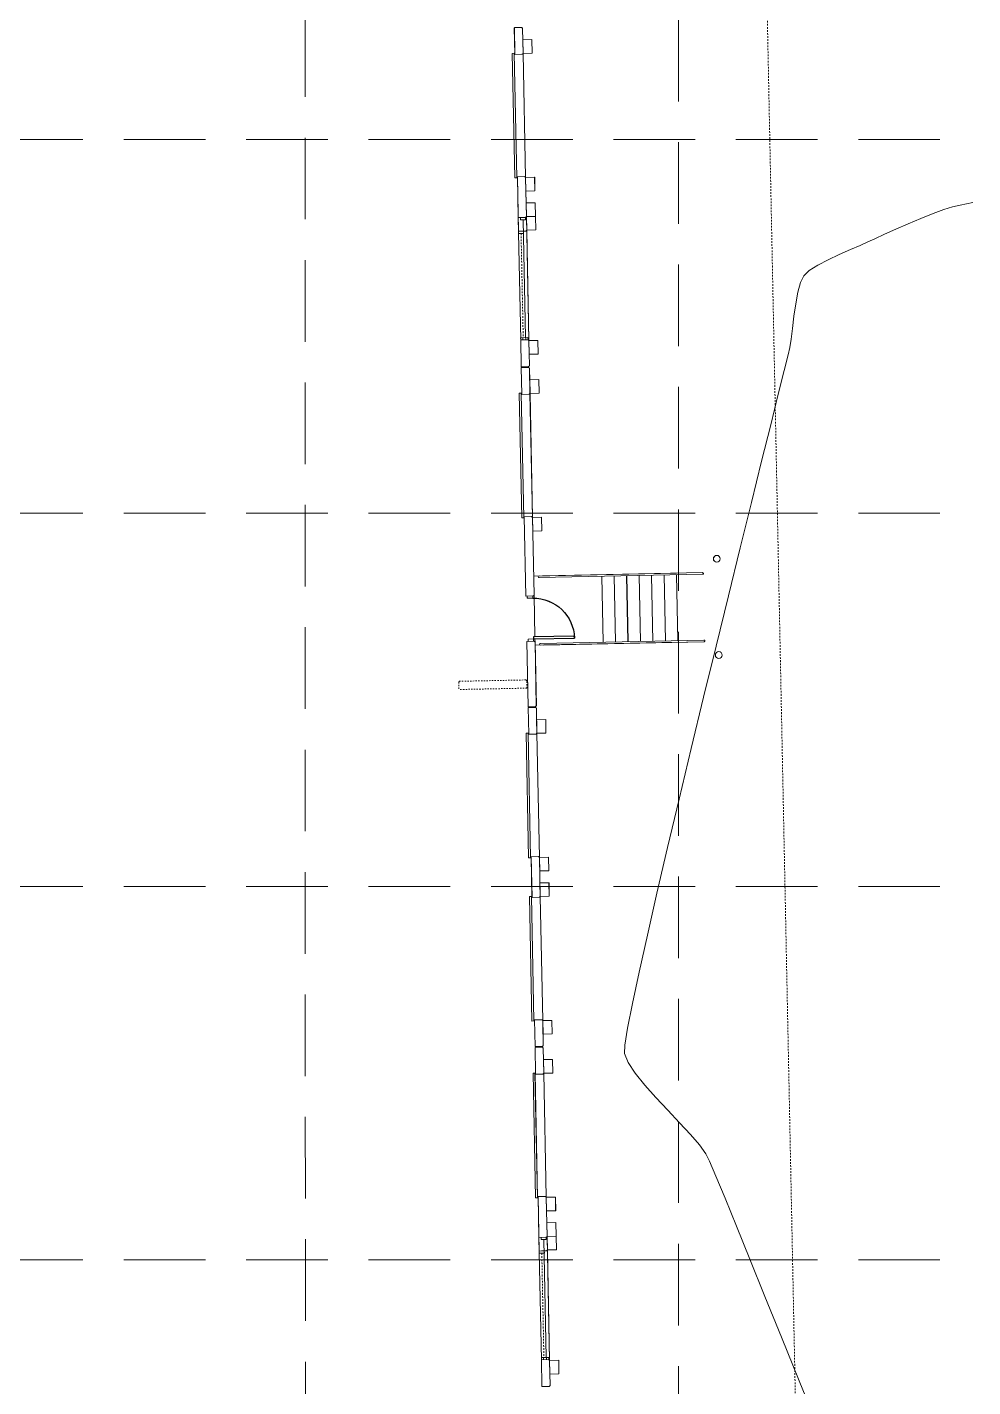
# Model space of a CAD drawing. Extents: x 2140663 to 2528301, y 336313 to 7007653.
# Drawn here: x 2528004.9 to 2528074.4, y 7006297.3 to 7006397.2 of the extents above; entities that cross this region are included whole.
import ezdxf

# ---------------------------------------------------------------- set-up
doc = ezdxf.new("R2010")
doc.units = 0
doc.header["$MEASUREMENT"] = 0
for name, pattern in [('HIDDEN', [0.375, 0.25, -0.125]), ('xdrc002ar$0$HIDDEN2', [0.1875, 0.125, -0.0625]), ('xdrc002pt$0$HIDDEN2', [0.1875, 0.125, -0.0625])]:
    doc.linetypes.add(name, pattern=pattern)
for name, color, linetype in [('1 EXISTING CONTOURS', 43, 'Continuous'), ('GRID', 254, 'HIDDEN'), ('xdrc002ar$0$BASE1$0$ADO', 8, 'Continuous'), ('xdrc002ar$0$BASE1$0$AFL', 1, 'Continuous'), ('xdrc002ar$0$BASE1$0$AFLHR', 7, 'Continuous'), ('xdrc002ar$0$BASE1$0$AFLST', 1, 'Continuous'), ('xdrc002ar$0$BASE1$0$awa', 7, 'Continuous'), ('xdrc002ar$0$BASE1$0$awaWING', 1, 'xdrc002ar$0$HIDDEN2'), ('xdrc002ar$0$WINDOWS', 8, 'Continuous'), ('xdrc002ar$0$XR3$0$BASE1$0$ADO', 3, 'Continuous'), ('xdrc002ar$0$XR3$0$BASE1$0$AFL', 1, 'Continuous'), ('xdrc002ar$0$XR3$0$BASE1$0$AFLHR', 2, 'Continuous'), ('xdrc002ar$0$XR3$0$BASE1$0$AFLST', 2, 'Continuous'), ('xdrc002ar$0$XR3$0$BASE1$0$awa', 4, 'Continuous'), ('xdrc002ar$0$XR3$0$WINDOWS', 2, 'Continuous'), ('xdrc002pt$0$V-ESMT-STRM-N', 2, 'xdrc002pt$0$HIDDEN2')]:
    doc.layers.add(name, color=color, linetype=linetype)

# ---------------------------------------------------------------- blocks, each defined once
blk = doc.blocks.new('xdrc002ar$0$XR3$0$A$C228123AE')
at = {"layer": 'xdrc002ar$0$XR3$0$BASE1$0$ADO', "lineweight": 0}
for points in [[(22.61683327611536, 15.75429074559361), (22.61683327611536, 17.50429074559361), (132.6168332761154, 17.50429074559361), (132.6168332761154, 15.75429074559361)], [(166.6168332761154, 15.75429074559361), (166.6168332761154, 17.50429074559361), (276.6168332761154, 17.50429074559361), (276.6168332761154, 15.75429074559361)]]:
    blk.add_lwpolyline(points, close=True, dxfattribs=at)
at = {"layer": 'xdrc002ar$0$XR3$0$BASE1$0$AFL', "lineweight": 0}
for p, q in [((22.86683327844366, 8.004440076649189), (132.3668332770467, 8.004440076649189)), ((166.866833277978, 8.004440076649189), (276.366833276581, 8.004440076649189))]:
    blk.add_line(p, q, dxfattribs=at)
for points in [[(10.86683327844366, 8.004440078511834), (10.86683327844366, 0.004440078511834145), (22.86683327844366, 0.004440078511834145), (22.86683327844366, 8.004440078511834)], [(132.3668332770467, 8.004440078511834), (132.3668332770467, 0.004440078511834145), (144.3668332770467, 0.004440078511834145), (144.3668332770467, 8.004440078511834)], [(154.866833277978, 8.004440077580512), (154.866833277978, 0.00444007758051157), (166.866833277978, 0.00444007758051157), (166.866833277978, 8.004440077580512)], [(276.366833276581, 8.004440077580512), (276.366833276581, 0.00444007758051157), (288.366833276581, 0.00444007758051157), (288.366833276581, 8.004440077580512)]]:
    blk.add_lwpolyline(points, close=True, dxfattribs=at)
at = {"layer": 'xdrc002ar$0$XR3$0$BASE1$0$awa', "lineweight": 0}
for p, q in [((-0.008166723418980837, 15.25444007758051), (23.61683327611536, 15.25444007664919)), ((-0.008166723418980837, 15.25444007758051), (-0.008166723418980837, 8.754440076649189)), ((23.61683327658102, 8.754440076649189), (23.61683327611536, 15.25444007664919)), ((131.6168332770467, 8.754440078511834), (131.616833276581, 15.25444007851183)), ((131.6168332761154, 15.25444007758051), (167.6168332756497, 15.25444007571787)), ((167.616833276581, 8.754440076649189), (167.6168332756497, 15.25444007851183)), ((275.616833276581, 8.754440077580512), (275.6168332756497, 15.25444007758051)), ((275.6168332761154, 15.25444007664919), (299.241833276581, 15.25444007758051)), ((299.241833276581, 15.25444007758051), (299.241833276581, 8.754440077580512)), ((0.7418332765810192, 8.004440076649189), (-0.008166723418980837, 8.754440076649189)), ((0.7418332765810192, 8.004440076649189), (22.86683327658102, 8.004440076649189)), ((23.61683327658102, 8.754440076649189), (22.86683327658102, 8.004440076649189)), ((131.6168332770467, 8.754440078511834), (132.3668332770467, 8.004440078511834)), ((132.3668332770467, 8.004440078511834), (166.866833277978, 8.004440076649189)), ((166.866833276581, 8.004440076649189), (167.616833276581, 8.754440076649189)), ((276.366833276581, 8.004440077580512), (275.616833276581, 8.754440077580512)), ((276.366833276581, 8.004440077580512), (298.491833276581, 8.004440077580512)), ((299.241833276581, 8.754440077580512), (298.491833276581, 8.004440077580512))]:
    blk.add_line(p, q, dxfattribs=at)
blk = doc.blocks.new('xdrc002ar$0$XR3$0$BASE1$0$36D')
at = {"layer": 'xdrc002ar$0$XR3$0$BASE1$0$ADO'}
blk.add_lwpolyline([(-1.75, 1.000444171950221e-11), (0, 1.000444171950221e-11), (0, -35.99999999999), (-1.75, -35.99999999999)], close=True, dxfattribs=at)
blk.add_arc((0, 1.000444171950221e-11), 36, 180, 270, dxfattribs=at)
blk = doc.blocks.new('xdrc002ar$0$XR3$0$A$C2C35675B')
at = {"layer": 'xdrc002ar$0$XR3$0$BASE1$0$ADO', "lineweight": 0}
for points in [[(59.6332012093626, 170.7809842955321), (59.6332012093626, 166.0309842955321), (57.63320120889693, 166.0309842955321), (57.6332012093626, 170.7809842955321)], [(97.6332012093626, 170.7809842955321), (97.63320120889693, 166.0309842955321), (95.6332012093626, 166.0309842955321), (95.6332012093626, 170.7809842955321)], [(166.6244176290929, 172.5308349635452), (166.6244176290929, 174.2808349635452), (276.6244176290929, 174.2808349635452), (276.6244176290929, 172.5308349635452)]]:
    blk.add_lwpolyline(points, close=True, dxfattribs=at)
at = {"layer": 'xdrc002ar$0$XR3$0$BASE1$0$AFL', "lineweight": 0}
blk.add_line((166.8744176309556, 164.7809842946008), (276.3744176295586, 164.7809842946008), dxfattribs=at)
for points in [[(154.8744176309556, 164.7809842955321), (154.8744176309556, 156.7809842955321), (166.8744176309556, 156.7809842955321), (166.8744176309556, 164.7809842955321)], [(276.3744176295586, 164.7809842955321), (276.3744176295586, 156.7809842955321), (288.3744176295586, 156.7809842955321), (288.3744176295586, 164.7809842955321)]]:
    blk.add_lwpolyline(points, close=True, dxfattribs=at)
at = {"layer": 'xdrc002ar$0$XR3$0$BASE1$0$AFLHR', "lineweight": 0}
for p, q in [((54.13320120843127, 38.78098429553211), (54.13320120843127, 164.7809842955321)), ((54.13320120843127, 15.78098429646343), (54.13320120843127, 157.0340611664578)), ((55.63320120843127, 15.78098429646343), (55.63320120796561, 160.0691040679812)), ((113.6332012093626, 15.78098429646343), (113.6332012093626, 160.069068627432)), ((115.1332012093626, 38.78098429553211), (115.1332012093626, 164.7809842955321)), ((115.1332012093626, 15.78098429646343), (115.1332012093626, 157.0340611655265))]:
    blk.add_line(p, q, dxfattribs=at)
for centre, start, end in [((54.88320120889693, 160.069068627432), 0, 180), ((114.3832012093626, 160.069068627432), 0, 180), ((54.88320120982826, 15.78098429553211), 180, 0), ((114.3832012093626, 15.78098429646343), 180, 0)]:
    blk.add_arc(centre, 0.75, start, end, dxfattribs=at)
at = {"layer": 'xdrc002ar$0$XR3$0$BASE1$0$AFLST', "lineweight": 0}
for p, q in [((56.88320120982826, 164.7809842964634), (59.63320120843127, 164.7809842964634)), ((61.38320120843127, 164.7809842964634), (98.38320121075958, 164.7809842927381)), ((113.6332012093626, 104.7809842936695), (55.63320120843127, 104.7809842918068)), ((113.6332012093626, 93.78098429460078), (55.63320120843127, 93.78098429553211)), ((113.6332012093626, 82.78098429646343), (55.63320120843127, 82.78098429739475)), ((113.6332012093626, 71.78098429739475), (55.63320120843127, 71.78098429832608)), ((113.6332012093626, 60.7809842992574), (55.63320120843127, 60.78098430018872)), ((113.6332012093626, 49.78098430112004), (55.63320120843127, 49.78098430205137)), ((113.6332012093626, 38.78098430298269), (55.63320120843127, 38.78098430298269))]:
    blk.add_line(p, q, dxfattribs=at)
for centre in [(42.13320120843127, 2.998648459091783), (127.1332012098283, 2.998648459091783)]:
    blk.add_circle(centre, 3, dxfattribs=at)
at = {"layer": 'xdrc002ar$0$XR3$0$BASE1$0$awa', "lineweight": 0}
for p, q in [((-0.0005823704414069653, 172.0309842955321), (57.6332012093626, 172.0309842983261)), ((-0.0005823704414069653, 172.0309842955321), (-0.0005823704414069653, 165.5309842946008)), ((57.63320120889693, 165.5309842955321), (57.6332012093626, 172.0309842936695)), ((97.63320120982826, 172.0309842973948), (167.6244176286273, 172.0309842936695)), ((97.63320120889693, 165.5309842946008), (97.6332012093626, 172.0309842946008)), ((167.6244176295586, 165.5309842946008), (167.6244176286273, 172.0309842964634)), ((275.6244176295586, 165.5309842955321), (275.6244176286273, 172.0309842955321)), ((275.6244176290929, 172.0309842946008), (299.2494176295586, 172.0309842955321)), ((299.2494176295586, 172.0309842955321), (299.2494176295586, 165.5309842955321)), ((0.749417629558593, 164.7809842946008), (-0.0005823704414069653, 165.5309842946008)), ((0.7494176286272705, 164.7809842955321), (56.8832012093626, 164.7809842946008)), ((56.88320120889693, 164.7809842955321), (57.63320120889693, 165.5309842955321)), ((98.38320120889693, 164.7809842946008), (97.63320120889693, 165.5309842946008)), ((98.38320120517164, 164.7809842983261), (166.8744176309556, 164.7809842946008)), ((166.8744176295586, 164.7809842946008), (167.6244176295586, 165.5309842946008)), ((276.3744176295586, 164.7809842955321), (275.6244176295586, 165.5309842955321)), ((276.3744176295586, 164.7809842955321), (298.4994176295586, 164.7809842955321)), ((299.2494176295586, 165.5309842955321), (298.4994176295586, 164.7809842955321))]:
    blk.add_line(p, q, dxfattribs=at)
at = {"layer": 'xdrc002ar$0$XR3$0$BASE1$0$ADO', "lineweight": 0, "extrusion": (0, 0, -1), "zscale": -1}
blk.add_blockref('xdrc002ar$0$XR3$0$BASE1$0$36D', (-59.63320120843127, 166.0309842955321), dxfattribs=at)
blk = doc.blocks.new('xdrc002ar$0$XR3$0$A$C65600574')
at = {"layer": 'xdrc002ar$0$XR3$0$BASE1$0$awa', "lineweight": 0}
blk.add_line((107.9999999990687, -6.499690967611969), (107.9999999897555, -1.999690865166485), dxfattribs=at)
at = {"layer": 'xdrc002ar$0$XR3$0$WINDOWS', "linetype": 'Continuous', "lineweight": 0}
for p, q in [((9.313225746154785e-09, -1.999690865166485), (2.000000009313226, -1.999690867960453)), ((4.656612873077393e-09, -6.499690865166485), (2.000000004656613, -6.499690867960453)), ((2.000000004656613, -6.49969086702913), (2.000000009313226, -1.999690867960453)), ((2.000000007916242, -4.248930997215211), (105.9999999920838, -4.248931059613824)), ((107.9999999897555, -1.999690865166485), (105.9999999897555, -1.999690867960453)), ((105.9999999944121, -6.49969086702913), (105.9999999897555, -1.999690867960453)), ((107.9999999944121, -6.499690865166485), (105.9999999944121, -6.499690867960453))]:
    blk.add_line(p, q, dxfattribs=at)
blk = doc.blocks.new('xdrc002ar$0$BASE1$0$36D')
at = {"layer": 'xdrc002ar$0$BASE1$0$ADO'}
blk.add_lwpolyline([(-1.75, 1.000444171950221e-11), (0, 1.000444171950221e-11), (0, -35.99999999999), (-1.75, -35.99999999999)], close=True, dxfattribs=at)
blk.add_arc((0, 1.000444171950221e-11), 36, 180, 270, dxfattribs=at)

msp = doc.modelspace()

# ---------------------------------------------------------------- linework, layer by layer
at = {"layer": '1 EXISTING CONTOURS', "color": 43, "lineweight": 0, "extrusion": (-0.3733980299672009, 0.9276712301330754, 0), "elevation": 5555643.542372321}
msp.add_lwpolyline([(-4961388.947862099, 605), (-4961387.990834925, 605)], dxfattribs=at)
at = {"layer": '1 EXISTING CONTOURS', "color": 43, "lineweight": 0, "extrusion": (0.3473378533755367, -0.9377400575919077, 0), "elevation": -5692071.597348195}
msp.add_lwpolyline([(4804256.912497223, 605.0000000000007), (4804256.070666248, 605.0000000000007)], dxfattribs=at)
at = {"layer": '1 EXISTING CONTOURS', "color": 43, "lineweight": 0, "elevation": 605}
for points in [[(2528072.857324938, 7006384.028513053), (2528072.223928682, 7006383.830565924)], [(2528073.440033691, 7006384.16664323), (2528072.857324938, 7006384.028513053)], [(2528074.358608739, 7006384.363157001), (2528073.440033691, 7006384.16664323)], [(2528067.164286305, 7006381.691889769), (2528066.649056439, 7006381.452281383)], [(2528064.54503231, 7006380.532536878), (2528063.720818493, 7006380.146129616)], [(2528066.084529783, 7006381.201254436), (2528065.35806224, 7006380.889459043)], [(2528063.720818493, 7006380.146129616), (2528062.960799289, 7006379.74587893)], [(2528061.213677636, 7006375.984223552), (2528061.105536392, 7006375.092845209)], [(2528060.902603325, 7006373.684880806), (2528060.777579047, 7006373.163272082)], [(2528060.777579047, 7006373.163272082), (2528060.490141131, 7006371.996260658)], [(2528060.058889075, 7006370.255033023), (2528059.502422374, 7006368.010775658)], [(2528058.839340529, 7006365.334675053), (2528058.088243037, 7006362.297917695)], [(2528057.267729396, 7006358.971690069), (2528056.396399103, 7006355.427178661)], [(2528056.396399103, 7006355.427178661), (2528055.492851657, 7006351.735569959)], [(2528053.663503296, 7006344.195806614), (2528052.774901376, 7006340.490024945)], [(2528052.774901376, 7006340.490024945), (2528051.928480295, 7006336.921891926)], [(2528051.928480295, 7006336.921891926), (2528051.142839549, 7006333.562594044)], [(2528049.828297057, 7006327.755249636), (2528049.336594306, 7006325.449576084)], [(2528051.93847512, 7006317.603661052), (2528052.804113458, 7006316.690065923)], [(2528054.7359576, 7006314.405203092), (2528055.000785763, 7006313.856933358)], [(2528055.000785763, 7006313.856933358), (2528055.478110097, 7006312.74889988)], [(2528056.146388066, 7006311.141166153), (2528056.98407713, 7006309.093795674)], [(2528056.98407713, 7006309.093795674), (2528057.969634753, 7006306.666851935)], [(2528057.969634753, 7006306.666851935), (2528059.081518398, 7006303.920398431)], [(2528061.598093601, 7006297.709216113), (2528062.959700085, 7006294.364614288)]]:
    msp.add_lwpolyline(points, dxfattribs=at)
at = {"layer": '1 EXISTING CONTOURS', "color": 43, "lineweight": 0, "extrusion": (0.4007310899763114, -0.9161957179153357, 0), "elevation": -5406141.814835954}
msp.add_lwpolyline([(5123881.970165377, 605), (5123880.975095043, 605)], dxfattribs=at)
at = {"layer": '1 EXISTING CONTOURS', "color": 43, "lineweight": 0, "extrusion": (0.3895993300467884, -0.9209844526522115, 0), "elevation": -5467835.387547039}
msp.add_lwpolyline([(5057995.862018137, 605), (5057994.85379255, 605)], dxfattribs=at)
at = {"layer": '1 EXISTING CONTOURS', "color": 43, "lineweight": 0, "extrusion": (0.4063090464979112, -0.9137357160218477, 0), "elevation": -5374804.623361235}
msp.add_lwpolyline([(5156740.957003638, 605.0000000000003), (5156740.33918095, 605.0000000000003)], dxfattribs=at)
at = {"layer": '1 EXISTING CONTOURS', "color": 43, "lineweight": 0, "extrusion": (0.4156164056169532, -0.9095399954823562, 0), "elevation": -5321878.18441017}
msp.add_lwpolyline([(5211346.147480275, 605.0000000000007), (5211345.372347714, 605.0000000000007)], dxfattribs=at)
at = {"layer": '1 EXISTING CONTOURS', "color": 43, "lineweight": 0, "extrusion": (0.4089892330793706, -0.9125392085960736, 0), "elevation": -5359645.759182987}
msp.add_lwpolyline([(5172496.776715341, 605.0000000000007), (5172495.859314937, 605.0000000000007)], dxfattribs=at)
at = {"layer": '1 EXISTING CONTOURS', "color": 43, "lineweight": 0, "extrusion": (0.4019732502608325, -0.9156514107861913, 0), "elevation": -5399187.897086491}
msp.add_lwpolyline([(5131204.310370623, 605.0000000000007), (5131203.422445459, 605.0000000000007)], dxfattribs=at)
at = {"layer": '1 EXISTING CONTOURS', "color": 43, "lineweight": 0, "extrusion": (0.5403681599342015, -0.8414286967588669, 0), "elevation": -4529284.248247705}
msp.add_lwpolyline([(5913209.253510565, 605), (5913208.51613841, 605)], dxfattribs=at)
at = {"layer": '1 EXISTING CONTOURS', "color": 43, "lineweight": 0, "extrusion": (0.9649859699547852, -0.2623015016930369, 0), "elevation": 601760.4694480582}
msp.add_lwpolyline([(7424171.297100674, 605), (7424170.554725673, 605)], dxfattribs=at)
at = {"layer": '1 EXISTING CONTOURS', "color": 43, "lineweight": 0, "extrusion": (0.8986707585968281, -0.4386238338747702, 0), "elevation": -801269.4670487992}
msp.add_lwpolyline([(7405296.118904723, 605.0000000000003), (7405295.561451904, 605.0000000000003)], dxfattribs=at)
at = {"layer": '1 EXISTING CONTOURS', "color": 43, "lineweight": 0, "extrusion": (0.6847646809824232, -0.7287642497262337, 0), "elevation": -3374870.986429013}
msp.add_lwpolyline([(6640082.573410989, 605), (6640082.016997203, 605)], dxfattribs=at)
at = {"layer": '1 EXISTING CONTOURS', "color": 43, "lineweight": 0, "extrusion": (0.9838160931749709, -0.1791811787268322, 0), "elevation": 1231736.560244395}
msp.add_lwpolyline([(7345968.223073345, 605), (7345967.35578212, 605)], dxfattribs=at)
at = {"layer": '1 EXISTING CONTOURS', "color": 43, "lineweight": 0, "extrusion": (0.9905024423326092, -0.1374951334889208, 0), "elevation": 1540708.205289652}
msp.add_lwpolyline([(7287429.558644967, 605), (7287428.638316737, 605)], dxfattribs=at)
at = {"layer": '1 EXISTING CONTOURS', "color": 43, "lineweight": 0, "extrusion": (0.992103517643057, -0.1254217296973396, 0), "elevation": 1629346.632566246}
msp.add_lwpolyline([(7268123.172175377, 605), (7268122.373238567, 605)], dxfattribs=at)
at = {"layer": '1 EXISTING CONTOURS', "color": 43, "lineweight": 0, "extrusion": (0.9863489263781811, -0.164668744552844, 0), "elevation": 1339819.39854404}
msp.add_lwpolyline([(7327022.400723984, 605.0000000000007), (7327021.776871345, 605.0000000000007)], dxfattribs=at)
at = {"layer": '1 EXISTING CONTOURS', "color": 43, "lineweight": 0, "extrusion": (0.9706720344399162, -0.2404075738330099, 0), "elevation": 769532.7261598958}
msp.add_lwpolyline([(7408654.248591109, 605), (7408652.454753876, 605)], dxfattribs=at)
at = {"layer": '1 EXISTING CONTOURS', "color": 43, "lineweight": 0, "extrusion": (0.9706476009115621, -0.2405062054181329, 0), "elevation": 768779.9069533099}
msp.add_lwpolyline([(7408728.298761767, 605.0000000000007), (7408725.541735836, 605.0000000000007)], dxfattribs=at)
at = {"layer": '1 EXISTING CONTOURS', "color": 43, "lineweight": 0, "extrusion": (0.9708962107518226, -0.2395006220195522, 0), "elevation": 776453.8899900354}
msp.add_lwpolyline([(7407922.09083849, 605), (7407918.664903166, 605)], dxfattribs=at)
at = {"layer": '1 EXISTING CONTOURS', "color": 43, "lineweight": 0, "extrusion": (0.9716236734192283, -0.2365321061744577, 0), "elevation": 799091.4319587555}
msp.add_lwpolyline([(7405503.500831778, 605.0000000000007), (7405499.623281637, 605.0000000000007)], dxfattribs=at)
at = {"layer": '1 EXISTING CONTOURS', "color": 43, "lineweight": 0, "extrusion": (0.9719856446172607, -0.2350402234894457, 0), "elevation": 810459.1641209114}
msp.add_lwpolyline([(7404264.158601236, 605.0000000000007), (7404260.277634623, 605.0000000000007)], dxfattribs=at)
at = {"layer": '1 EXISTING CONTOURS', "color": 43, "lineweight": 0, "extrusion": (0.9746914030407526, -0.2235546215993963, 0), "elevation": 897771.4669881973}
msp.add_lwpolyline([(7394170.606917719, 605.0000000000007), (7394167.447685732, 605.0000000000007)], dxfattribs=at)
at = {"layer": '1 EXISTING CONTOURS', "color": 43, "lineweight": 0, "extrusion": (0.9760319337491983, -0.2176273519156099, 0), "elevation": 942688.806499287}
msp.add_lwpolyline([(7388575.212140325, 605), (7388572.417079985, 605)], dxfattribs=at)
at = {"layer": '1 EXISTING CONTOURS', "color": 43, "lineweight": 0, "extrusion": (0.9811896141965974, -0.1930464736604442, 0), "elevation": 1127949.331884843}
msp.add_lwpolyline([(7362564.774474514, 605.0000000000003), (7362562.92764242, 605.0000000000003)], dxfattribs=at)
at = {"layer": '1 EXISTING CONTOURS', "color": 43, "lineweight": 0, "extrusion": (0.9870456801282868, -0.160439475628936, 0), "elevation": 1371208.934446209}
msp.add_lwpolyline([(7321160.332685581, 605.0000000000007), (7321159.068990368, 605.0000000000007)], dxfattribs=at)
at = {"layer": '1 EXISTING CONTOURS', "color": 43, "lineweight": 0, "extrusion": (0.9987685222084217, -0.04961289192947361, 0), "elevation": 2177331.625831991}
msp.add_lwpolyline([(7123118.070516371, 605.0000000000007), (7123117.458391707, 605.0000000000007)], dxfattribs=at)
at = {"layer": '1 EXISTING CONTOURS', "color": 43, "lineweight": 0, "extrusion": (0.9227873282031812, 0.3853096766337882, 0), "elevation": 5032454.927746112}
msp.add_lwpolyline([(5491263.309576113, 605.0000000000007), (5491262.584473498, 605.0000000000007)], dxfattribs=at)
at = {"layer": '1 EXISTING CONTOURS', "color": 43, "lineweight": 0, "extrusion": (0.8335310460239319, 0.552472619515438, 0), "elevation": 5978007.925954517}
msp.add_lwpolyline([(4443308.295477555, 605), (4443307.352345993, 605)], dxfattribs=at)
at = {"layer": '1 EXISTING CONTOURS', "color": 43, "lineweight": 0, "extrusion": (0.7785717196118166, 0.6275556369125362, 0), "elevation": 6365123.696435319}
msp.add_lwpolyline([(3868431.118588592, 605.0000000000007), (3868430.002333861, 605.0000000000007)], dxfattribs=at)
at = {"layer": '1 EXISTING CONTOURS', "color": 43, "lineweight": 0, "extrusion": (0.7466902160531736, 0.6651719486346858, 0), "elevation": 6548077.550084042}
msp.add_lwpolyline([(3549962.077538934, 605.0000000000007), (3549960.848139815, 605.0000000000007)], dxfattribs=at)
at = {"layer": '1 EXISTING CONTOURS', "color": 43, "lineweight": 0, "extrusion": (0.730205614641402, 0.6832274587179386, 0), "elevation": 6632906.290899713}
msp.add_lwpolyline([(3388819.228194862, 605), (3388817.95072288, 605)], dxfattribs=at)
at = {"layer": '1 EXISTING CONTOURS', "color": 43, "lineweight": 0, "extrusion": (0.7338976226281521, 0.6792600970914946, 0), "elevation": 6614443.29796524}
msp.add_lwpolyline([(3424713.769044792, 605.0000000000007), (3424712.596791314, 605.0000000000007)], dxfattribs=at)
at = {"layer": '1 EXISTING CONTOURS', "color": 43, "lineweight": 0, "extrusion": (0.7582209037288438, 0.651997746275718, 0), "elevation": 6484925.216248037}
msp.add_lwpolyline([(3664049.870333202, 605.0000000000007), (3664048.850875756, 605.0000000000007)], dxfattribs=at)
at = {"layer": '1 EXISTING CONTOURS', "color": 43, "lineweight": 0, "extrusion": (0.8104941876758408, 0.5857466788157479, 0), "elevation": 6152899.063206661}
msp.add_lwpolyline([(4197778.240917945, 605), (4197777.436995034, 605)], dxfattribs=at)
at = {"layer": '1 EXISTING CONTOURS', "color": 43, "lineweight": 0, "extrusion": (0.9234051057503768, 0.3838267977540591, 0), "elevation": 5023629.922580754}
msp.add_lwpolyline([(5499329.5261105, 605), (5499327.785017977, 605)], dxfattribs=at)
at = {"layer": '1 EXISTING CONTOURS', "color": 43, "lineweight": 0, "extrusion": (0.9269475198389239, 0.3751910119718594, 0), "elevation": 4972080.353696441}
msp.add_lwpolyline([(5545970.99713152, 605.0000000000007), (5545967.754337608, 605.0000000000007)], dxfattribs=at)
at = {"layer": '1 EXISTING CONTOURS', "color": 43, "lineweight": 0, "extrusion": (0.9266920288676358, 0.3758216114504127, 0), "elevation": 4975852.626818653}
msp.add_lwpolyline([(5542583.514206041, 605), (5542580.055362708, 605)], dxfattribs=at)
at = {"layer": 'GRID', "color": 253, "linetype": 'HIDDEN', "lineweight": 0, "ltscale": 24}
for p, q in [((2528025.314863435, 7006032.117452909), (2528025.21406728, 7007624.562990395)), ((2528052.75125109, 7006031.787906426), (2528052.67153935, 7007624.562990395)), ((2527228.947377252, 7006388.976747248), (2528272.331315909, 7006388.976747248)), ((2527228.947377252, 7006361.51927518), (2528272.331315909, 7006361.51927518)), ((2527228.947377252, 7006334.061803108), (2528272.331315909, 7006334.061803108)), ((2527228.947377252, 7006306.604331039), (2528272.331315909, 7006306.604331039))]:
    msp.add_line(p, q, dxfattribs=at)
at = {"layer": 'xdrc002ar$0$BASE1$0$ADO', "color": 7, "lineweight": 0}
for points in [[(2528040.843666757, 7006386.156761513), (2528040.697863525, 7006386.153801523), (2528040.511806996, 7006395.318576125), (2528040.657610228, 7006395.321536115)], [(2528042.365948345, 7006311.172197859), (2528042.220145113, 7006311.169237869), (2528042.034088584, 7006320.334012472), (2528042.179891815, 7006320.336972463)]]:
    msp.add_lwpolyline(points, close=True, dxfattribs=at)
at = {"layer": 'xdrc002ar$0$BASE1$0$ADO', "lineweight": 0}
for points in [[(2528041.351094462, 7006361.161877626), (2528041.205291229, 7006361.158917636), (2528041.019234711, 7006370.323692305), (2528041.165037944, 7006370.326652295)], [(2528041.613578577, 7006355.416755975), (2528042.00933021, 7006355.424790234), (2528042.012713056, 7006355.258157968), (2528041.616961422, 7006355.250123709)], [(2528041.677852646, 7006352.250742908), (2528042.07360428, 7006352.258777167), (2528042.076987125, 7006352.0921449), (2528041.681235492, 7006352.084110641)], [(2528041.858522352, 7006336.166993614), (2528041.712719118, 7006336.164033623), (2528041.5266626, 7006345.328808293), (2528041.672465834, 7006345.331768284)], [(2528042.102087248, 7006324.169470411), (2528041.956284015, 7006324.16651042), (2528041.770227497, 7006333.331285089), (2528041.91603073, 7006333.33424508)]]:
    msp.add_lwpolyline(points, close=True, dxfattribs=at)
at = {"layer": 'xdrc002ar$0$BASE1$0$AFL', "color": 7, "lineweight": 0}
for p, q in [((2528041.949952656, 7006396.327140335), (2528041.283423595, 7006396.313608951)), ((2528041.283423595, 7006396.313608951), (2528041.303720671, 7006395.313815357)), ((2528041.970249732, 7006395.327346741), (2528041.949952656, 7006396.327140335)), ((2528041.303720671, 7006395.313815357), (2528041.970249732, 7006395.327346741)), ((2528041.488931488, 7006386.190698822), (2528041.303720671, 7006395.313815357)), ((2528042.15546055, 7006386.204230205), (2528041.488931488, 7006386.190698822)), ((2528041.488931488, 7006386.190698822), (2528041.509228564, 7006385.190905229)), ((2528042.175757626, 7006385.204436613), (2528042.15546055, 7006386.204230205)), ((2528041.509228564, 7006385.190905229), (2528042.175757626, 7006385.204436613)), ((2528042.213814643, 7006383.329823624), (2528041.547285581, 7006383.316292241)), ((2528041.547285581, 7006383.316292241), (2528041.567582657, 7006382.316498648)), ((2528042.234111719, 7006382.330030032), (2528042.213814643, 7006383.329823624)), ((2528041.567582657, 7006382.316498648), (2528042.234111719, 7006382.330030032)), ((2528042.39902546, 7006374.206707089), (2528041.732496399, 7006374.193175705)), ((2528041.732496399, 7006374.193175705), (2528041.752793475, 7006373.193382112)), ((2528042.419322536, 7006373.206913496), (2528042.39902546, 7006374.206707089)), ((2528041.752793475, 7006373.193382112), (2528042.419322536, 7006373.206913496)), ((2528041.996359198, 7006361.195814934), (2528041.811148392, 7006370.318931537)), ((2528042.503787088, 7006336.200930922), (2528042.318576281, 7006345.324047524)), ((2528042.747351984, 7006324.203407719), (2528042.562141178, 7006333.326524321)), ((2528043.472234244, 7006321.342576682), (2528042.805705182, 7006321.329045298)), ((2528042.805705182, 7006321.329045298), (2528042.826002258, 7006320.329251706)), ((2528043.49253132, 7006320.342783089), (2528043.472234244, 7006321.342576682)), ((2528042.826002258, 7006320.329251706), (2528043.49253132, 7006320.342783089)), ((2528043.011213076, 7006311.20613517), (2528042.826002258, 7006320.329251706)), ((2528043.677742138, 7006311.219666554), (2528043.011213076, 7006311.20613517)), ((2528043.011213076, 7006311.20613517), (2528043.031510151, 7006310.206341575)), ((2528043.698039213, 7006310.219872959), (2528043.677742138, 7006311.219666554)), ((2528043.031510151, 7006310.206341575), (2528043.698039213, 7006310.219872959)), ((2528043.736096231, 7006308.345259973), (2528043.069567169, 7006308.331728589)), ((2528043.069567169, 7006308.331728589), (2528043.089864245, 7006307.331934996)), ((2528043.756393306, 7006307.34546638), (2528043.736096231, 7006308.345259973)), ((2528043.089864245, 7006307.331934996), (2528043.756393306, 7006307.34546638)), ((2528043.921307048, 7006299.222143437), (2528043.254777986, 7006299.208612053)), ((2528043.254777986, 7006299.208612053), (2528043.275075062, 7006298.208818458)), ((2528043.941604124, 7006298.222349842), (2528043.921307048, 7006299.222143437)), ((2528043.275075062, 7006298.208818458), (2528043.941604124, 7006298.222349842))]:
    msp.add_line(p, q, dxfattribs=at)
for points in [[(2528041.811148392, 7006370.318931537), (2528042.477677458, 7006370.33246292), (2528042.457380384, 7006371.33225652), (2528041.790851317, 7006371.318725137)], [(2528042.016656273, 7006360.196021333), (2528042.68318534, 7006360.209552716), (2528042.662888265, 7006361.209346317), (2528041.996359198, 7006361.195814934)], [(2528042.318576281, 7006345.324047524), (2528042.985105348, 7006345.337578908), (2528042.964808274, 7006346.337372508), (2528042.298279207, 7006346.323841125)], [(2528042.524084162, 7006335.201137322), (2528043.190613229, 7006335.214668705), (2528043.170316155, 7006336.214462305), (2528042.503787088, 7006336.200930922)], [(2528042.562141177, 7006333.326524321), (2528043.228670244, 7006333.340055704), (2528043.208373169, 7006334.339849304), (2528042.541844103, 7006334.326317921)], [(2528042.767649059, 7006323.203614119), (2528043.434178126, 7006323.217145502), (2528043.413881051, 7006324.216939102), (2528042.747351984, 7006324.203407719)]]:
    msp.add_lwpolyline(points, close=True, dxfattribs=at)
at = {"layer": 'xdrc002ar$0$BASE1$0$AFLHR', "lineweight": 0}
for p, q in [((2528052.581708279, 7006357.098056131), (2528042.083875476, 7006356.884936847)), ((2528054.50051648, 7006357.011984657), (2528042.478991204, 7006356.767932489)), ((2528054.497979346, 7006357.136958857), (2528042.729319157, 7006356.89804017)), ((2528052.684885075, 7006352.015771996), (2528042.187052272, 7006351.802652712)), ((2528054.598619008, 7006352.179648923), (2528042.577090779, 7006351.935596693)), ((2528054.601156143, 7006352.054674722), (2528042.832495953, 7006351.815756035))]:
    msp.add_line(p, q, dxfattribs=at)
for centre, start, end in [((2528042.477722637, 7006356.830419589), 91.16301703732765, 271.1630170373276), ((2528054.499247913, 7006357.074471757), 271.1630170373276, 91.16301703732765), ((2528042.578362299, 7006351.873109654), 91.16301703732765, 271.1630170373276), ((2528054.599887575, 7006352.117161823), 271.1630170373276, 91.16301703732765)]:
    msp.add_arc(centre, 0.06249997545074071, start, end, dxfattribs=at)
at = {"layer": 'xdrc002ar$0$BASE1$0$AFLST', "color": 7, "lineweight": 0}
for p, q in [((2528047.085380612, 7006356.86144802), (2528047.18348314, 7006352.029112285)), ((2528048.001858079, 7006356.880053672), (2528048.099960607, 7006352.047717937)), ((2528048.918335545, 7006356.898659323), (2528049.016438073, 7006352.066323589)), ((2528049.834813012, 7006356.917264976), (2528049.93291554, 7006352.084929241)), ((2528050.751290479, 7006356.935870627), (2528050.849393007, 7006352.103534892)), ((2528051.667767946, 7006356.954476279), (2528051.765870473, 7006352.122140544)), ((2528052.584245413, 7006356.973081931), (2528052.68234794, 7006352.140746196)), ((2528042.174789456, 7006352.406694679), (2528042.11220681, 7006355.489391613)), ((2528042.182400859, 7006352.031772078), (2528042.177749446, 7006352.260891445))]:
    msp.add_line(p, q, dxfattribs=at)
for centre in [(2528055.542657069, 7006358.158372793), (2528055.686428015, 7006351.076501457)]:
    msp.add_circle(centre, 0.2499999018029629, dxfattribs=at)
at = {"layer": 'xdrc002ar$0$BASE1$0$awa', "color": 7, "lineweight": 0}
for p, q in [((2528040.660987407, 7006397.207409078), (2528041.202542271, 7006397.218403327)), ((2528040.700947276, 7006395.239065442), (2528040.660987407, 7006397.207409078)), ((2528041.202542271, 7006397.218403327), (2528041.266297937, 7006397.157184795)), ((2528041.303720671, 7006395.313815357), (2528041.266297937, 7006397.157184795)), ((2528041.242502138, 7006395.250059691), (2528040.700947276, 7006395.239065442)), ((2528041.303720671, 7006395.313815357), (2528041.242502138, 7006395.250059691)), ((2528041.425175821, 7006386.251917354), (2528040.883620959, 7006386.240923105)), ((2528040.964809262, 7006382.241748733), (2528040.883620959, 7006386.240923105)), ((2528041.488931488, 7006386.190698822), (2528041.425175821, 7006386.251917354)), ((2528041.567582657, 7006382.316498648), (2528041.488931488, 7006386.190698822)), ((2528041.506364125, 7006382.252742982), (2528040.964809262, 7006382.241748733)), ((2528041.506338377, 7006382.252742459), (2528041.131415771, 7006382.245131054)), ((2528041.506364125, 7006382.252742982), (2528041.567582657, 7006382.316498648)), ((2528041.668740732, 7006374.254394237), (2528041.127185869, 7006374.243399988)), ((2528041.167145737, 7006372.275056351), (2528041.127185869, 7006374.243399988)), ((2528041.668740732, 7006374.254394237), (2528041.732496399, 7006374.193175705)), ((2528041.769919132, 7006372.349806268), (2528041.732496399, 7006374.193175705)), ((2528041.167145737, 7006372.275056351), (2528041.7087006, 7006372.2860506)), ((2528041.769919132, 7006372.349806268), (2528041.7087006, 7006372.2860506)), ((2528042.183268995, 7006322.222845425), (2528042.724823858, 7006322.233839675)), ((2528042.223228863, 7006320.254501788), (2528042.183268995, 7006322.222845425)), ((2528042.724823858, 7006322.233839675), (2528042.788579524, 7006322.172621142)), ((2528042.826002258, 7006320.329251706), (2528042.788579524, 7006322.172621142)), ((2528042.764783726, 7006320.265496039), (2528042.223228863, 7006320.254501788)), ((2528042.826002258, 7006320.329251706), (2528042.764783726, 7006320.265496039)), ((2528042.947457409, 7006311.2673537), (2528042.405902546, 7006311.256359451)), ((2528042.48709085, 7006307.257185079), (2528042.405902546, 7006311.256359451)), ((2528043.011213076, 7006311.206135169), (2528042.947457409, 7006311.2673537)), ((2528043.089864245, 7006307.331934996), (2528043.011213076, 7006311.20613517)), ((2528043.028645712, 7006307.268179328), (2528042.48709085, 7006307.257185079)), ((2528043.028619965, 7006307.268178806), (2528042.653697359, 7006307.260567402)), ((2528043.028645712, 7006307.268179328), (2528043.089864245, 7006307.331934996)), ((2528043.19102232, 7006299.269830585), (2528042.649467457, 7006299.258836335)), ((2528042.689427325, 7006297.290492699), (2528042.649467457, 7006299.258836335)), ((2528043.19102232, 7006299.269830585), (2528043.254777986, 7006299.208612052)), ((2528043.29220072, 7006297.365242614), (2528043.254777986, 7006299.208612052)), ((2528042.689427325, 7006297.290492699), (2528043.230982188, 7006297.301486949)), ((2528043.29220072, 7006297.365242614), (2528043.230982188, 7006297.301486949))]:
    msp.add_line(p, q, dxfattribs=at)
at = {"layer": 'xdrc002ar$0$BASE1$0$awa', "lineweight": 0}
for p, q in [((2528041.168415126, 7006372.212525271), (2528041.709969993, 7006372.22351952)), ((2528041.208374992, 7006370.244181621), (2528041.168415126, 7006372.212525271)), ((2528041.709969993, 7006372.22351952), (2528041.77372566, 7006372.162300987)), ((2528041.811148392, 7006370.318931537), (2528041.77372566, 7006372.162300987)), ((2528041.749929859, 7006370.255175869), (2528041.208374992, 7006370.24418162)), ((2528041.811148392, 7006370.318931537), (2528041.749929859, 7006370.255175869)), ((2528041.932603531, 7006361.257033466), (2528041.391048664, 7006361.246039217)), ((2528041.50943341, 7006355.414641697), (2528041.391048664, 7006361.246039218)), ((2528041.996359198, 7006361.195814934), (2528041.932603531, 7006361.257033466)), ((2528042.112206809, 7006355.489391613), (2528041.996359198, 7006361.195814934)), ((2528042.050988276, 7006355.425635945), (2528041.50943341, 7006355.414641697)), ((2528042.11220681, 7006355.489391613), (2528042.050988276, 7006355.425635945)), ((2528042.118645192, 7006352.092990611), (2528041.577090325, 7006352.081996363)), ((2528041.674573426, 7006347.280172364), (2528041.577090325, 7006352.081996363)), ((2528042.182400859, 7006352.031772078), (2528042.118645192, 7006352.092990611)), ((2528042.277346826, 7006347.35492228), (2528042.182400859, 7006352.031772078)), ((2528041.674573426, 7006347.280172364), (2528042.216128293, 7006347.291166613)), ((2528041.675843016, 7006347.21764126), (2528042.217397883, 7006347.228635509)), ((2528041.715802881, 7006345.249297609), (2528041.675843016, 7006347.21764126)), ((2528042.277346826, 7006347.35492228), (2528042.216128293, 7006347.291166613)), ((2528042.217397883, 7006347.228635509), (2528042.28115355, 7006347.167416975)), ((2528042.318576281, 7006345.324047524), (2528042.28115355, 7006347.167416975)), ((2528042.257357748, 7006345.260291858), (2528041.715802881, 7006345.249297609)), ((2528042.318576281, 7006345.324047524), (2528042.257357748, 7006345.260291858)), ((2528042.44003142, 7006336.262149455), (2528041.898476554, 7006336.251155206)), ((2528041.959367778, 7006333.251774405), (2528041.898476554, 7006336.251155206)), ((2528042.503787088, 7006336.200930922), (2528042.44003142, 7006336.262149455)), ((2528042.562141177, 7006333.326524321), (2528042.503787088, 7006336.200930922)), ((2528042.500922645, 7006333.262768654), (2528041.959367778, 7006333.251774405)), ((2528042.500922645, 7006333.262768654), (2528042.562141177, 7006333.326524321)), ((2528042.683596317, 7006324.264626252), (2528042.14204145, 7006324.253632003)), ((2528042.182001316, 7006322.285288353), (2528042.14204145, 7006324.253632003)), ((2528042.683596317, 7006324.264626252), (2528042.747351984, 7006324.203407719)), ((2528042.784774716, 7006322.360038268), (2528042.747351984, 7006324.203407719)), ((2528042.182001316, 7006322.285288353), (2528042.723556183, 7006322.296282601)), ((2528042.784774716, 7006322.360038268), (2528042.723556183, 7006322.296282601))]:
    msp.add_line(p, q, dxfattribs=at)
at = {"layer": 'xdrc002ar$0$BASE1$0$awaWING', "color": 7, "lineweight": 0, "ltscale": 0.5}
for p, q in [((2528036.574412885, 7006349.083978282), (2528036.63563105, 7006349.147734298)), ((2528036.574412885, 7006349.083978282), (2528036.585410259, 7006348.54242348)), ((2528041.584377639, 7006348.643937699), (2528036.585410259, 7006348.54242348)), ((2528041.509624245, 7006349.246710659), (2528036.63563105, 7006349.147734298)), ((2528041.509624245, 7006349.246710659), (2528041.573380265, 7006349.185492499)), ((2528041.584377639, 7006348.643937699), (2528041.573380265, 7006349.185492499))]:
    msp.add_line(p, q, dxfattribs=at)
at = {"layer": 'xdrc002ar$0$WINDOWS', "color": 7, "linetype": 'Continuous', "lineweight": 0}
for p, q in [((2528040.964771032, 7006382.241748359), (2528040.968153879, 7006382.075116095)), ((2528041.343076476, 7006382.082727498), (2528040.968153879, 7006382.075116095)), ((2528041.33969363, 7006382.249359764), (2528041.343076476, 7006382.082727498)), ((2528041.732496399, 7006374.193175705), (2528041.567582657, 7006382.316498648)), ((2528041.498687391, 7006374.417643285), (2528041.123764794, 7006374.410031883)), ((2528041.502070237, 7006374.251011021), (2528041.498687391, 7006374.417643285)), ((2528041.127147639, 7006374.243399617), (2528041.123764794, 7006374.410031883)), ((2528042.487052619, 7006307.257184708), (2528042.490435467, 7006307.090552441)), ((2528042.865358064, 7006307.098163845), (2528042.490435467, 7006307.090552441)), ((2528042.861975217, 7006307.264796111), (2528042.865358064, 7006307.098163845)), ((2528043.254777986, 7006299.208612053), (2528043.089864245, 7006307.331934996)), ((2528043.020968979, 7006299.433079633), (2528042.646046381, 7006299.42546823)), ((2528042.649429226, 7006299.258835965), (2528042.646046381, 7006299.42546823)), ((2528043.024351824, 7006299.266447367), (2528043.020968979, 7006299.433079633))]:
    msp.add_line(p, q, dxfattribs=at)
at = {"layer": 'xdrc002ar$0$WINDOWS', "color": 7, "linetype": 'xdrc002ar$0$HIDDEN2', "lineweight": 0}
for p, q in [((2528041.155551868, 7006382.078920512), (2528041.311162788, 7006374.413836299)), ((2528042.677833455, 7006307.094356858), (2528042.833444376, 7006299.429272646))]:
    msp.add_line(p, q, dxfattribs=at)
at = {"layer": 'xdrc002ar$0$XR3$0$BASE1$0$ADO', "color": 7, "lineweight": 0}
for points in [[(2528040.841461575, 7006386.156573764), (2528040.695658342, 7006386.153613815), (2528040.509604412, 7006395.318388471), (2528040.655407645, 7006395.32134842)], [(2528042.363721904, 7006311.17200968), (2528042.217918671, 7006311.169049731), (2528042.03186474, 7006320.333824387), (2528042.177667974, 7006320.336784336)]]:
    msp.add_lwpolyline(points, close=True, dxfattribs=at)
at = {"layer": 'xdrc002ar$0$XR3$0$BASE1$0$AFL', "color": 7, "lineweight": 0}
for p, q in [((2528041.486726317, 7006386.19051089), (2528041.301518085, 7006395.313627479)), ((2528043.008986645, 7006311.205946807), (2528042.823778415, 7006320.329063394))]:
    msp.add_line(p, q, dxfattribs=at)
for points in [[(2528041.301518085, 7006395.313627479), (2528041.968047151, 7006395.327158674), (2528041.947750359, 7006396.326952273), (2528041.281221293, 7006396.313421078)], [(2528041.507023109, 7006385.190717292), (2528042.173552175, 7006385.204248487), (2528042.153255382, 7006386.204042085), (2528041.486726316, 7006386.19051089)], [(2528041.545079594, 7006383.316104294), (2528042.21160866, 7006383.329635489), (2528042.191311868, 7006384.329429087), (2528041.524782802, 7006384.315897892)], [(2528041.750584618, 7006373.193194105), (2528042.417113684, 7006373.2067253), (2528042.396816891, 7006374.2065189), (2528041.730287825, 7006374.192987705)], [(2528042.823778414, 7006320.329063394), (2528043.49030748, 7006320.342594589), (2528043.470010688, 7006321.342388188), (2528042.803481622, 7006321.328856993)], [(2528043.029283437, 7006310.206153207), (2528043.695812504, 7006310.219684402), (2528043.675515711, 7006311.219478001), (2528043.008986645, 7006311.205946807)], [(2528043.067339923, 7006308.331540209), (2528043.733868989, 7006308.345071404), (2528043.713572197, 7006309.344865004), (2528043.047043131, 7006309.331333808)], [(2528043.272844946, 7006298.208630021), (2528043.939374012, 7006298.222161216), (2528043.91907722, 7006299.221954815), (2528043.252548154, 7006299.20842362)]]:
    msp.add_lwpolyline(points, close=True, dxfattribs=at)
at = {"layer": 'xdrc002ar$0$XR3$0$BASE1$0$awa', "color": 7, "lineweight": 0}
for p, q in [((2528040.658785359, 7006397.207221381), (2528041.200340225, 7006397.218215477)), ((2528040.698744669, 7006395.238877733), (2528040.658785359, 7006397.207221381)), ((2528041.200340225, 7006397.218215477), (2528041.264095875, 7006397.156996927)), ((2528041.301518085, 7006395.313627479), (2528041.264095875, 7006397.156996927)), ((2528041.240299535, 7006395.24987183), (2528040.698744669, 7006395.238877733)), ((2528041.301518085, 7006395.313627479), (2528041.240299535, 7006395.24987183)), ((2528041.422970667, 7006386.251729441), (2528040.881415801, 7006386.240735345)), ((2528040.942306178, 7006383.241354548), (2528040.881415801, 7006386.240735345)), ((2528041.486726317, 7006386.19051089), (2528041.422970667, 7006386.251729441)), ((2528041.545079594, 7006383.316104294), (2528041.486726317, 7006386.19051089)), ((2528041.483861044, 7006383.252348644), (2528040.942306178, 7006383.241354548)), ((2528041.483861044, 7006383.252348644), (2528041.545079594, 7006383.316104294)), ((2528041.666532176, 7006374.254206254), (2528041.12497731, 7006374.243212159)), ((2528041.16493662, 7006372.274868511), (2528041.12497731, 7006374.243212159)), ((2528041.666532176, 7006374.254206254), (2528041.730287825, 7006374.192987705)), ((2528041.767710037, 7006372.349618256), (2528041.730287825, 7006374.192987705)), ((2528041.16493662, 7006372.274868511), (2528041.706491486, 7006372.285862607)), ((2528041.767710037, 7006372.349618256), (2528041.706491486, 7006372.285862607)), ((2528042.181045688, 7006322.222657297), (2528042.722600554, 7006322.233651393)), ((2528042.221004998, 7006320.254313649), (2528042.181045688, 7006322.222657297)), ((2528042.722600554, 7006322.233651393), (2528042.786356203, 7006322.172432843)), ((2528042.823778414, 7006320.329063394), (2528042.786356203, 7006322.172432843)), ((2528042.762559864, 7006320.265307745), (2528042.221004998, 7006320.254313649)), ((2528042.823778414, 7006320.329063394), (2528042.762559864, 7006320.265307745)), ((2528042.945230996, 7006311.267165356), (2528042.403676129, 7006311.256171261)), ((2528042.464566507, 7006308.256790464), (2528042.40367613, 7006311.256171261)), ((2528043.008986645, 7006311.205946805), (2528042.945230996, 7006311.267165356)), ((2528043.067339923, 7006308.331540209), (2528043.008986645, 7006311.205946807)), ((2528043.006121373, 7006308.26778456), (2528042.464566507, 7006308.256790464)), ((2528043.006121373, 7006308.26778456), (2528043.067339923, 7006308.331540209)), ((2528043.188792505, 7006299.269642171), (2528042.647237639, 7006299.258648074)), ((2528042.687196949, 7006297.290304426), (2528042.647237639, 7006299.258648074)), ((2528043.188792505, 7006299.269642171), (2528043.252548154, 7006299.20842362)), ((2528043.289970365, 7006297.365054172), (2528043.252548154, 7006299.20842362)), ((2528042.687196949, 7006297.290304426), (2528043.228751815, 7006297.301298522)), ((2528043.289970365, 7006297.365054172), (2528043.228751815, 7006297.301298522))]:
    msp.add_line(p, q, dxfattribs=at)
at = {"layer": 'xdrc002ar$0$XR3$0$WINDOWS', "color": 7, "linetype": 'Continuous', "lineweight": 0}
for p, q in [((2528041.12497731, 7006374.243212159), (2528040.942306178, 7006383.241354548)), ((2528041.730287825, 7006374.192987705), (2528041.545079594, 7006383.316104294)), ((2528042.647237639, 7006299.258648074), (2528042.464566507, 7006308.256790464)), ((2528043.252548154, 7006299.20842362), (2528043.067339923, 7006308.331540209))]:
    msp.add_line(p, q, dxfattribs=at)
at = {"layer": 'xdrc002pt$0$V-ESMT-STRM-N', "color": 7, "lineweight": 0}
msp.add_line((2528061.615909888, 7006281.728490265), (2528044.540302898, 7007122.77269759), dxfattribs=at)

# ---------------------------------------------------------------- block references
at = {"color": 7, "linetype": 'Continuous', "lineweight": 0, "xscale": 0.08333330000000119, "yscale": 0.08333329999999961, "zscale": 0.08333330000000001, "rotation": 91.1630006841798}
msp.add_blockref('xdrc002ar$0$XR3$0$A$C2C35675B', (2528056.005312751, 7006347.571005986), dxfattribs=at)
at = {"layer": 'xdrc002ar$0$BASE1$0$ADO', "lineweight": 0, "extrusion": (0, 0, -1), "xscale": 0.08333330060098763, "yscale": 0.08333330060098731, "zscale": -0.08333330000000001, "rotation": 268.8369829626724}
msp.add_blockref('xdrc002ar$0$BASE1$0$36D', (-2528042.07360428, 7006352.258777167), dxfattribs=at)
at = {"layer": 'xdrc002ar$0$XR3$0$BASE1$0$awa', "color": 7, "linetype": 'Continuous', "lineweight": 0, "xscale": 0.08333330000000119, "yscale": 0.08333329999999961, "zscale": 0.08333330000000001, "rotation": 91.1630006841798}
for name, p in [('xdrc002ar$0$XR3$0$A$C65600574', (2528041.12497731, 7006374.243212159)), ('xdrc002ar$0$XR3$0$A$C228123AE', (2528043.450705184, 7006322.311581993)), ('xdrc002ar$0$XR3$0$A$C65600574', (2528042.647237639, 7006299.258648074))]:
    msp.add_blockref(name, p, dxfattribs=at)

doc.saveas('drawing.dxf')
